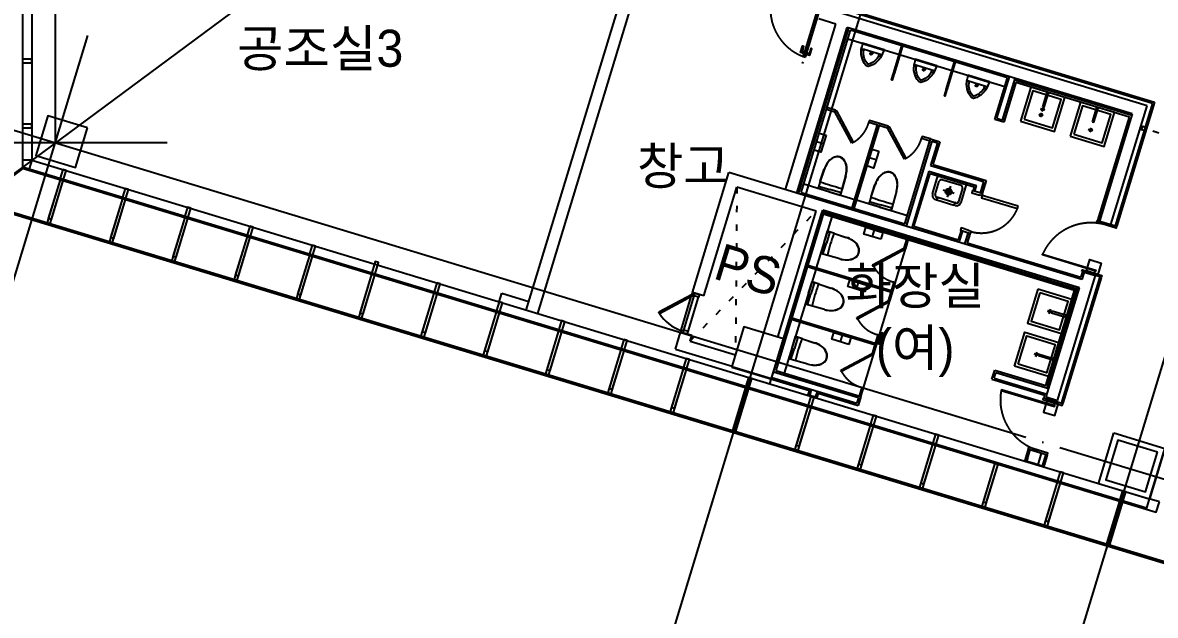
# Model space of a CAD drawing. Header units: metres. Extents: x 630750 to 860239, y 578133 to 726633.
# Drawn here: x 678954 to 698085, y 619138 to 629157 of the extents above; entities that cross this region are included whole.
import ezdxf
from ezdxf.enums import TextEntityAlignment as Align

# ---------------------------------------------------------------- set-up
doc = ezdxf.new("R2010")
doc.units = ezdxf.units.M
doc.header["$LTSCALE"] = 300
for name, pattern in [('CEN', [62, 60, -1, 0, -1]), ('DASHDOT', [25.4, 12.7, -6.35, 0, -6.35]), ('HID1', [0.375, 0.25, -0.125]), ('HIDDEN-1', [1.4, 0.35, -0.7, 0.35]), ('업무시설_xr-base$0$CONTINOUS', [0])]:
    doc.linetypes.add(name, pattern=pattern)
doc.layers.get('Defpoints').update_dxf_attribs({"color": 8})
for name, color, linetype in [('A-CEN-1', 1, 'Continuous'), ('A-CON', 2, 'Continuous'), ('A-DOR', 4, 'Continuous'), ('A-HAT-1', 9, 'Continuous'), ('A-TXT', 3, 'Continuous'), ('A-TXT-S', 3, 'Continuous'), ('A-WAL-BLK', 3, 'Continuous'), ('A-WAL-DW', 7, 'Continuous'), ('A-WIN-GLASS', 4, 'Continuous'), ('DOR', 4, 'Continuous'), ('fire shutter', 2, 'Continuous'), ('INT', 117, 'Continuous'), ('KUK-DOOR', 4, 'Continuous'), ('KUK-DOOR-FRAME', 4, 'Continuous'), ('KUK-TOILET-cubicle', 4, 'Continuous'), ('KUK-TOILET-equip', 5, 'Continuous'), ('KUK-TOILET-fu', 6, 'Continuous'), ('KUK-TOILET-wash', 6, 'Continuous'), ('KUK-WALL-DRYWALL', 4, 'Continuous'), ('KUK-WALL-FIN 1', 30, 'Continuous'), ('KUK-WALL-FIN2', 31, 'Continuous'), ('외장그레이팅', 4, 'Continuous'), ('프레임', 5, 'Continuous')]:
    doc.layers.add(name, color=color, linetype=linetype)
doc.styles.add('TEXT(돋음)', font='')
doc.styles.add('돋움', font='')
doc.styles.get('TEXT(돋음)').set_extended_font_data('Dotum')
doc.styles.get('돋움').set_extended_font_data('Dotum')

# ---------------------------------------------------------------- blocks, each defined once
blk = doc.blocks.new('dor-700')
at = {"layer": 'A-DOR'}
for p, q in [((197, 553), (218, 574)), ((218, 574), (670, 123)), ((197, 553), (649, 102)), ((670, 123), (649, 102))]:
    blk.add_line(p, q, dxfattribs=at)
for points in [[(0, 123), (0, 3), (45, 3), (45, 78), (30, 78), (30, 123)], [(700, 123), (700, 3), (655, 3), (655, 78), (670, 78), (670, 123)]]:
    blk.add_lwpolyline(points, close=True, dxfattribs=at)
blk.add_arc((715, 104), 686, 139.1042, 178.3732, dxfattribs=at)
at = {"layer": 'DOR', "color": 9}
for points in [[(30, 123), (627, 123)], [(45, 78), (655, 78)], [(45, 3), (655, 3)]]:
    blk.add_lwpolyline(points, dxfattribs=at)
blk = doc.blocks.new('TO')
at = {"layer": 'KUK-TOILET-fu'}
for p, q in [((-380183, 185922), (-379979, 185866)), ((-380182, 185919), (-379978, 185863)), ((-379979, 185866), (-379857, 185829)), ((-379900, 185827), (-379953, 185654)), ((-379914, 185642), (-379857, 185829)), ((-379888, 185833), (-379859, 185825)), ((-380005, 185480), (-379953, 185654)), ((-379914, 185642), (-379971, 185454)), ((-380093, 185491), (-380293, 185558)), ((-380090, 185493), (-380290, 185560)), ((-380093, 185491), (-379971, 185454)), ((-379999, 185468), (-379970, 185459))]:
    blk.add_line(p, q, dxfattribs=at)
for centre, radius, start, end in [((-380366, 185779), 143, 163.12, 203.8257), ((-380364, 185778), 140, 163.12, 203.8257), ((-380366, 185779), 143, 122.4143, 163.12), ((-380364, 185778), 140, 122.4143, 163.12), ((-380304, 185682), 258, 87.3334, 122.4143), ((-380302, 185681), 255, 87.3334, 122.4143), ((-380316, 185437), 503, 74.6507, 87.3334), ((-380314, 185437), 500, 74.6507, 87.3334), ((-383595, 186759), 3736, 343.12, 345.9346), ((-379982, 185854), 13, 71.7775, 74.6507), ((-379980, 185853), 10, 345.9346, 74.6507), ((-379891, 185824), 10, 73.12, 163.12), ((-380261, 185825), 258, 203.8257, 238.9066), ((-380259, 185825), 255, 203.8257, 238.9066), ((-380134, 186035), 503, 238.9066, 251.5893), ((-380132, 186035), 500, 238.9066, 251.5893), ((-383595, 186759), 3736, 340.3054, 343.12), ((-380089, 185504), 13, 251.5893, 254.4625), ((-380087, 185503), 10, 251.5893, 340.3054), ((-379996, 185477), 10, 163.12, 253.12)]:
    blk.add_arc(centre, radius, start, end, dxfattribs=at)
blk = doc.blocks.new('TO2')
at = {"layer": 'KUK-TOILET-fu'}
for p, q in [((-383176, 186200), (-383176, 186580)), ((-383176, 186580), (-383107, 186573)), ((-383163, 186560), (-383176, 186560)), ((-383163, 186220), (-383163, 186560)), ((-383054, 186524), (-383087, 186524)), ((-383044, 186562), (-383067, 186562)), ((-383061, 186405), (-383061, 186375)), ((-383055, 186411), (-383052, 186411)), ((-383055, 186369), (-383052, 186369)), ((-383163, 186220), (-383176, 186220)), ((-383176, 186200), (-383107, 186206)), ((-383054, 186255), (-383087, 186255)), ((-383044, 186217), (-383067, 186217))]:
    blk.add_line(p, q, dxfattribs=at)
for centre, radius, start, end in [((-383127, 186222), 352, 33.7785, 86.7014), ((-383067, 186542), 20, 90, 178.5039), ((-377227, 186505), 5860, 179.6271, 181.1233), ((-383054, 186424), 100, 70.2929, 90), ((-383044, 186512), 50, 74.0732, 90), ((-383127, 186558), 352, 273.2986, 326.2215), ((-377227, 186275), 5860, 178.8767, 180.3729), ((-383055, 186405), 6, 90, 180), ((-383055, 186375), 6, 180, 270), ((-383052, 186390), 21, 270, 90), ((-383127, 186222), 315, 33.7785, 70.2929), ((-383127, 186558), 315, 289.7071, 326.2215), ((-382876, 186390), 13, 0, 33.7785), ((-382876, 186390), 13, 326.2215, 0), ((-382876, 186390), 50, 0, 33.7785), ((-382876, 186390), 50, 326.2215, 0), ((-383067, 186237), 20, 181.4961, 270), ((-383054, 186355), 100, 270, 289.7071), ((-383044, 186267), 50, 270, 285.9268)]:
    blk.add_arc(centre, radius, start, end, dxfattribs=at)
blk = doc.blocks.new('TO3')
at = {"layer": 'KUK-TOILET-fu'}
for p, q in [((-378873, 187125), (-378856, 187120)), ((-378871, 187073), (-378855, 187124)), ((-378855, 187124), (-378567, 187036)), ((-379065, 186769), (-378973, 187072)), ((-379000, 186833), (-378930, 187059)), ((-378886, 187082), (-378869, 187077)), ((-378582, 186985), (-378871, 187073)), ((-378861, 186921), (-378675, 186863)), ((-378797, 186799), (-378740, 186985)), ((-378540, 186940), (-378609, 186714)), ((-378495, 186926), (-378587, 186623)), ((-378567, 187036), (-378582, 186985)), ((-378581, 186989), (-378564, 186984)), ((-378568, 187032), (-378548, 187025)), ((-378587, 186623), (-379065, 186769)), ((-378976, 186789), (-378654, 186690))]:
    blk.add_line(p, q, dxfattribs=at)
for radius in [53.1, 39.9]:
    blk.add_circle((-378768, 186892), radius, dxfattribs=at)
for centre, radius, start, end in [((-378897, 187049), 79.8, 73, 163), ((-378897, 187049), 35.5, 73, 163), ((-378574, 186950), 35.5, 343, 73), ((-378571, 186949), 79.8, 343, 73), ((-378966, 186822), 35.5, 163, 253), ((-378643, 186724), 35.5, 253, 343)]:
    blk.add_arc(centre, radius, start, end, dxfattribs=at)

msp = doc.modelspace()

# ---------------------------------------------------------------- linework, layer by layer
at = {"layer": 'A-CEN-1', "linetype": 'CEN'}
for p, q in [((679504.4, 706258.8, 0), (679504.4, 627125.8, 0)), ((688297.7, 613453.4, 0), (696754.2, 641322, 0)), ((697725.2, 640638, 0), (677983.6, 625998, 0)), ((694613.3, 611537, 0), (703069.8, 639405.6, 0)), ((676446.8, 617049.5, 0), (680054.2, 628937.6, 0)), ((678675.5, 627377.3, 0), (736463.3, 609842.1, 0)), ((681397.7, 627125.8, 0), (657202.6, 627125.8, 0))]:
    msp.add_line(p, q, dxfattribs=at)
at = {"layer": 'A-CON', "elevation": 0}
for points in [[(680051.2, 627377.9), (679381.3, 627581.1), (679178.1, 626911.3), (679847.9, 626708.1)], [(691806.3, 623810.9), (691136.5, 624014.1), (690933.2, 623344.3), (691603.1, 623141)], [(698122, 621894.5), (697452.1, 622097.7), (697248.9, 621427.9), (697918.7, 621224.6)]]:
    msp.add_lwpolyline(points, close=True, dxfattribs=at)
at = {"layer": 'A-HAT-1', "color": 8, "linetype": 'HIDDEN-1'}
for p, q in [((691017.1, 626375.6, 0), (690993.1, 623541.4, 0)), ((690227.6, 623773.7, 0), (692356.8, 625969.1, 0))]:
    msp.add_line(p, q, dxfattribs=at)
at = {"layer": 'A-WAL-BLK'}
for p, q in [((687461.1, 624299.7, 0), (689245.1, 630178.9, 0)), ((697944.1, 627748.3, 0), (692461, 629412.1, 0)), ((692690, 629133.6, 0), (692402.9, 629220.7, 0)), ((691840.7, 626334.6, 0), (692690, 629133.6, 0)), ((692032.1, 626276.6, 0), (692881.4, 629075.6, 0)), ((697694.7, 627615, 0), (692881.4, 629075.6, 0)), ((695409.5, 627540.4), (695622.9, 628243.7)), ((695409.5, 627540.4), (695622.9, 628243.7)), ((695505.2, 627511.3), (695718.6, 628214.7)), ((695505.2, 627511.3), (695718.6, 628214.7)), ((697335.7, 625743.6), (697944.1, 627748.4)), ((697335.7, 625743.6), (697944.1, 627748.4)), ((695409.5, 627540.4), (695505.2, 627511.3)), ((695409.5, 627540.4), (695505.2, 627511.3)), ((694309.6, 627153), (693874.1, 625717.7)), ((694309.6, 627153), (693874.1, 625717.7)), ((694405.3, 627124), (694289.2, 626741.2)), ((694405.3, 627124), (694289.2, 626741.2)), ((694309.6, 627153), (694405.3, 627124)), ((694309.6, 627153), (694405.3, 627124)), ((694289.2, 626741.2), (695093, 626497.3)), ((694289.2, 626741.2), (695093, 626497.3)), ((690268.5, 624597.3), (690883.8, 626625)), ((696845.4, 624816, 0), (690883.8, 626625, 0)), ((694260.1, 626645.5), (693969.8, 625688.6)), ((694260.1, 626645.5), (693969.8, 625688.6)), ((694260.1, 626645.5), (695063.9, 626401.6)), ((694260.1, 626645.5), (695063.9, 626401.6)), ((690459.9, 624539.2), (691017.1, 626375.6, 0)), ((692356.8, 625969.1, 0), (691017.1, 626375.6, 0)), ((695034.9, 626305.9), (695063.9, 626401.6)), ((695034.9, 626305.9), (695063.9, 626401.6)), ((695093, 626497.3), (695188.7, 626468.3)), ((695093, 626497.3), (695188.7, 626468.3)), ((695130.6, 626276.9), (695188.7, 626468.3)), ((695130.6, 626276.9), (695188.7, 626468.3)), ((696845.3, 624816.1), (692032, 626276.6)), ((696845.3, 624816.1), (692032, 626276.6)), ((691637.9, 623255.9), (692466.9, 625987.9)), ((691710.7, 623839.9, 0), (692356.8, 625969.1, 0)), ((696801.7, 624672.5), (692466.9, 625987.9)), ((696801.7, 624672.5), (692466.9, 625987.9)), ((691575.8, 623051.1, 0), (692452.5, 625940, 0)), ((696787.3, 624624.7, 0), (692452.5, 625940, 0)), ((694773.6, 625444.7), (694831.6, 625636.1)), ((694773.6, 625444.7), (694831.6, 625636.1)), ((694869.3, 625415.7), (694927.3, 625607)), ((694869.3, 625415.7), (694927.3, 625607)), ((696434.2, 622772.4), (697074.4, 624882.4)), ((696434.2, 622772.4), (697074.4, 624882.4)), ((696883, 624940.5), (696845.3, 624816.1)), ((696883, 624940.5), (696845.3, 624816.1)), ((696242.8, 622830.5), (696801.7, 624672.5)), ((696242.8, 622830.5), (696801.7, 624672.5)), ((690459.9, 624539.2, 0), (690268.5, 624597.3, 0)), ((689978.1, 623640.4), (690065.2, 623927.5)), ((690256.6, 623869.4), (690065.2, 623927.5)), ((690227.6, 623773.7), (690256.6, 623869.4)), ((690227.6, 623773.7, 0), (690993.1, 623541.4, 0)), ((689978.1, 623640.4, 0), (690935, 623350, 0)), ((691608.9, 623160.2), (693044.2, 622724.6)), ((691608.9, 623160.2), (693044.2, 622724.6)), ((691637.9, 623255.9), (693073.3, 622820.3)), ((691637.9, 623255.9), (693073.3, 622820.3)), ((695362.6, 623149.8), (695391.6, 623245.5)), ((695362.6, 623149.8), (695391.6, 623245.5)), ((695362.6, 623149.8), (696257.3, 622878.3)), ((695362.6, 623149.8), (696257.3, 622878.3)), ((695391.6, 623245.5), (696286.3, 622974)), ((695391.6, 623245.5), (696286.3, 622974)), ((693073.3, 622820.4), (693044.2, 622724.7)), ((693073.3, 622820.4), (693044.2, 622724.7)), ((696103.9, 621684), (696164.1, 621882.4)), ((696103.9, 621684), (696164.1, 621882.4))]:
    msp.add_line(p, q, dxfattribs=at)
at = {"layer": 'A-WAL-BLK', "elevation": 0}
msp.add_lwpolyline([(691541.7, 629482.1), (689436.5, 630120.9), (687652.5, 624241.6)], dxfattribs=at)
at = {"layer": 'A-WAL-BLK'}
for points in [[(697694.6, 627615.1), (697144.4, 625801.7)], [(697694.6, 627615.1), (697144.4, 625801.7)], [(697144.4, 625801.7), (697335.7, 625743.6)], [(697144.4, 625801.7), (697335.7, 625743.6)], [(696883, 624940.5), (697074.4, 624882.4)], [(696883, 624940.5), (697074.4, 624882.4)], [(696234, 622801.7), (696425.4, 622743.6)], [(696242.8, 622830.5), (696434.2, 622772.4)], [(696242.8, 622830.5), (696434.2, 622772.4)], [(695912.5, 621742), (695972.7, 621940.5)], [(695912.5, 621742), (695972.7, 621940.5)], [(695972.7, 621940.5), (696164.1, 621882.4)], [(695972.7, 621940.5), (696164.1, 621882.4)], [(695972.7, 621940.5), (696164.1, 621882.4)], [(695972.7, 621940.5), (696164.1, 621882.4)]]:
    msp.add_lwpolyline(points, dxfattribs=at)
at = {"layer": 'A-WAL-DW'}
for p, q in [((687001.8, 624439, 0), (687045.3, 624582.6, 0)), ((687045.3, 624582.6, 0), (687504.7, 624443.2, 0))]:
    msp.add_line(p, q, dxfattribs=at)
at = {"layer": 'A-WIN-GLASS'}
for p, q in [((678954.4, 665462.3, 0), (678954.4, 626717.9, 0)), ((679110.4, 626833.6, 0), (678954.4, 626833.6, 0)), ((679110.4, 626833.6, 0), (679065.1, 626684.3, 0)), ((678930.4, 626700.1, 0), (697929.1, 620935.1, 0)), ((678954.4, 626717.9, 0), (697935.7, 620958.2, 0))]:
    msp.add_line(p, q, dxfattribs=at)
at = {"layer": 'A-WIN-GLASS', "color": 9}
for p, q in [((679110.4, 665252, 0), (679110.4, 626833.6, 0)), ((679110.4, 626833.6, 0), (697981.3, 621107.4, 0)), ((699090.6, 624762.8, 0), (697981.3, 621107.4, 0))]:
    msp.add_line(p, q, dxfattribs=at)
at = {"layer": 'A-WIN-GLASS', "elevation": 0}
for points in [[(678954.4, 628540.2), (678954.4, 628480.2), (679110.4, 628480.2), (679110.4, 628540.2)], [(678954.4, 627440.2), (678954.4, 627380.2), (679110.4, 627380.2), (679110.4, 627440.2)], [(679588.2, 626525.6), (679645.6, 626508.2), (679690.9, 626657.5), (679633.5, 626674.9)], [(680640.8, 626206.2), (680698.2, 626188.8), (680743.5, 626338.1), (680686.1, 626355.5)], [(681693.4, 625886.8), (681750.8, 625869.4), (681796.1, 626018.7), (681738.7, 626036.1)], [(682746, 625567.4), (682803.4, 625550), (682848.7, 625699.2), (682791.3, 625716.7)], [(683798.6, 625248), (683856, 625230.6), (683901.3, 625379.8), (683843.9, 625397.3)], [(684851.2, 624928.6), (684908.6, 624911.2), (684966.7, 625102.5), (684909.3, 625120)], [(685903.8, 624609.2), (685961.2, 624591.8), (686006.5, 624741), (685949.1, 624758.5)], [(686956.4, 624289.8), (687013.8, 624272.3), (687059.1, 624421.6), (687001.7, 624439)], [(688009, 623970.4), (688066.4, 623952.9), (688111.7, 624102.2), (688054.3, 624119.6)], [(689061.2, 623651), (689118.6, 623633.5), (689163.9, 623782.8), (689106.5, 623800.2)], [(690114.2, 623331.6), (690171.6, 623314.1), (690216.9, 623463.4), (690159.5, 623480.8)], [(691166.8, 623012.1), (691224.3, 622994.7), (691269.6, 623144), (691212.1, 623161.4)], [(691166.9, 623012.1), (691224.3, 622994.7), (691269.6, 623144), (691212.2, 623161.4)], [(692219.4, 622692.7), (692276.9, 622675.3), (692322.2, 622824.6), (692264.7, 622842)], [(692219.5, 622692.7), (692276.9, 622675.3), (692322.2, 622824.6), (692264.8, 622842)], [(693272.1, 622373.3), (693329.5, 622355.9), (693374.8, 622505.2), (693317.3, 622522.6)], [(693272.1, 622373.3), (693329.5, 622355.9), (693374.8, 622505.2), (693317.4, 622522.6)], [(694324.7, 622053.9), (694382.1, 622036.5), (694427.4, 622185.8), (694370, 622203.2)], [(696429.9, 621415.1), (696487.3, 621397.7), (696532.6, 621547), (696475.2, 621564.4)], [(697482.5, 621095.7), (697539.9, 621078.3), (697585.2, 621227.6), (697527.8, 621245)], [(698153.6, 621055.1), (697981.3, 621107.4), (697929.1, 620935.1), (698101.3, 620882.9)]]:
    msp.add_lwpolyline(points, close=True, dxfattribs=at)
at = {"layer": 'Defpoints'}
for p, q in [((693778.8, 628615.1), (693754.9, 628622.4)), ((694668.7, 628345.1), (694644.8, 628352.4))]:
    msp.add_line(p, q, dxfattribs=at)
at = {"layer": 'fire shutter', "color": 2, "linetype": 'HIDDEN-1'}
msp.add_line((708091.9, 624271.9, 0), (697929.4, 627355.7, 0), dxfattribs=at)
at = {"layer": 'fire shutter', "elevation": 0}
msp.add_lwpolyline([(697938.1, 627384.4), (697920.7, 627326.9), (697853.7, 627347.3), (697871.1, 627404.7)], close=True, dxfattribs=at)
at = {"layer": 'INT', "linetype": 'HID1', "ltscale": 3}
for p, q in [((692144.8, 628473.5), (692116.1, 628482.2)), ((693452.8, 623933.1, 0), (693365.7, 623646, 0)), ((693481.5, 623924.4, 0), (693394.4, 623637.3, 0)), ((693110.7, 622840.3), (693064.2, 622687.2)), ((693110.7, 622840.3), (693064.2, 622687.2)), ((695981.4, 621969.2), (695952.7, 621977.9))]:
    msp.add_line(p, q, dxfattribs=at)
at = {"layer": 'INT', "elevation": 0}
msp.add_lwpolyline([(697385.5, 622222.4), (698246.8, 621961.1), (697985.5, 621099.8), (697124.1, 621361.2)], close=True, dxfattribs=at)
at = {"layer": 'KUK-DOOR'}
for points in [[(692175.3, 628574.1), (692417.7, 629373.1), (692379.5, 629384.7), (692137, 628585.7)], [(692956.1, 627120.3), (692673.3, 627649.5), (692699.7, 627663.7), (692982.5, 627134.5)], [(692956.1, 627120.3), (692673.3, 627649.5), (692699.7, 627663.7), (692982.5, 627134.5)], [(693846, 626850.3), (693563.2, 627379.5), (693589.7, 627393.6), (693872.5, 626864.4)], [(693846, 626850.3), (693563.2, 627379.5), (693589.7, 627393.6), (693872.5, 626864.4)], [(695767.8, 626052.2), (695160.1, 626236.5), (695148.5, 626198.3), (695756.2, 626013.9)], [(695767.8, 626052.2), (695160.1, 626236.5), (695148.5, 626198.3), (695756.2, 626013.9)], [(693310.6, 625063.8), (693839.8, 625346.6), (693854, 625320.1), (693324.8, 625037.3)], [(693310.6, 625063.8), (693839.8, 625346.6), (693854, 625320.1), (693324.8, 625037.3)], [(693040.6, 624173.9), (693569.8, 624456.7), (693583.9, 624430.2), (693054.7, 624147.4)], [(693040.6, 624173.9), (693569.8, 624456.7), (693583.9, 624430.2), (693054.7, 624147.4)], [(692770.6, 623283.9), (693299.7, 623566.7), (693313.9, 623540.3), (692784.7, 623257.5)], [(692770.6, 623283.9), (693299.7, 623566.7), (693313.9, 623540.3), (692784.7, 623257.5)]]:
    msp.add_lwpolyline(points, close=True, dxfattribs=at)
at = {"layer": 'KUK-DOOR', "color": 251, "elevation": -9848.1}
for points in [[(692147.9, 628621.6), (692138.3, 628624.5), (692141.9, 628636.4), (692096, 628650.4, -0.4660446), (692094.2, 628654.6), (692126.7, 628761.7, -0.4142136), (692129.2, 628763.1), (692142.6, 628759, -0.4142136), (692143.9, 628756.5), (692119, 628667.4, 0.4270096), (692121.2, 628663.6), (692147.7, 628655.6), (692151.4, 628667.5), (692160.9, 628664.6), (692147.9, 628621.6), (692138.3, 628624.5), (692147.7, 628655.6)], [(692186.2, 628609.9), (692195.7, 628607), (692199.4, 628619), (692245.3, 628605.1, 0.4660446), (692249.2, 628607.6), (692281.7, 628714.7, 0.4142136), (692280.4, 628717.2), (692266.9, 628721.3, 0.4142136), (692264.4, 628719.9), (692235.7, 628632, -0.4270096), (692231.7, 628630.1), (692205.2, 628638.1), (692208.8, 628650.1), (692199.2, 628653), (692186.2, 628609.9), (692195.7, 628607), (692205.2, 628638.1)]]:
    msp.add_lwpolyline(points, format="xyb", dxfattribs=at)
at = {"layer": 'KUK-DOOR', "color": 4}
for points in [[(697076.8, 624959), (696177.3, 625231.9), (696180.7, 625243.4), (697080.2, 624970.5)], [(697076.8, 624959), (696177.3, 625231.9), (696180.7, 625243.4), (697080.2, 624970.5)], [(696384.8, 622678.7), (695485.3, 622951.6), (695481.8, 622940.1), (696381.3, 622667.2)], [(696384.8, 622678.7), (695485.3, 622951.6), (695481.8, 622940.1), (696381.3, 622667.2)]]:
    msp.add_lwpolyline(points, close=True, dxfattribs=at)
at = {"layer": 'KUK-DOOR', "color": 251}
for points in [[(696920.4, 624960.4), (696978.5, 625151.8), (697169.9, 625093.7), (697111.8, 624902.4)], [(696920.4, 624960.4), (696978.5, 625151.8), (697169.9, 625093.7), (697111.8, 624902.4)], [(696254, 622764.3), (696196, 622572.9), (696387.4, 622514.9), (696445.4, 622706.2)], [(696254, 622764.3), (696196, 622572.9), (696387.4, 622514.9), (696445.4, 622706.2)]]:
    msp.add_lwpolyline(points, close=True, dxfattribs=at)
at = {"layer": 'KUK-DOOR', "color": 1, "linetype": 'DASHDOT', "ltscale": 0.11}
for centre in [(697030.7, 624979.2), (697030.7, 624979.2), (696335.2, 622687.4), (696335.2, 622687.4)]:
    msp.add_circle(centre, 5, dxfattribs=at)
at = {"layer": 'KUK-DOOR', "color": 1, "linetype": 'DASHDOT'}
for centre, radius, start, end in [((692441.6, 629388.5), 858.7, 164.56626, 249.21958), ((695146.7, 626257.4), 656.3, 254.77326, 338.21986), ((695146.7, 626257.4), 656.3, 254.77326, 338.21986), ((697000.2, 624875.2), 898.4, 73.18957, 155.80415), ((697000.2, 624875.2), 898.4, 73.18957, 155.80415), ((696350.3, 622780.1), 883.1, 169.55847, 253.92782), ((696350.3, 622780.1), 883.1, 169.55847, 253.92782)]:
    msp.add_arc(centre, radius, start, end, dxfattribs=at)
at = {"layer": 'KUK-DOOR', "color": 1, "linetype": 'DASHDOT', "ltscale": 0.3}
for centre, start, end in [((692716.9, 627614.3), 298.96924, 345.31933), ((692716.9, 627614.3), 298.96924, 345.31933), ((693606.8, 627344.2), 298.96924, 345.31933), ((693606.8, 627344.2), 298.96924, 345.31933), ((693804.6, 625303), 208.96924, 255.31933), ((693804.6, 625303), 208.96924, 255.31933), ((693534.5, 624413), 208.96924, 255.31933), ((693534.5, 624413), 208.96924, 255.31933), ((693264.5, 623523.1), 208.96924, 255.31933), ((693264.5, 623523.1), 208.96924, 255.31933)]:
    msp.add_arc(centre, 548.4, start, end, dxfattribs=at)
at = {"layer": 'KUK-DOOR', "color": 1, "linetype": 'DASHDOT', "ltscale": 0.11}
for centre, start, end in [((697030.7, 624979.2), 253.12007, 343.12007), ((697030.7, 624979.2), 253.12007, 343.12007), ((696335.2, 622687.4), 343.11993, 73.11993), ((696335.2, 622687.4), 343.11993, 73.11993)]:
    msp.add_arc(centre, 50, start, end, dxfattribs=at)
at = {"layer": 'KUK-DOOR-FRAME'}
for points in [[(695168.9, 626265.3), (694996.6, 626317.5), (694985, 626279.2), (695117, 626239.2), (695120, 626248.7), (695160.1, 626236.5), (695168.9, 626265.3)], [(695168.9, 626265.3), (694996.6, 626317.5), (694985, 626279.2), (695117, 626239.2), (695120, 626248.7), (695160.1, 626236.5), (695168.9, 626265.3)], [(694974.3, 625624.1), (694934.1, 625636.3), (694937, 625645.9), (694805, 625686), (694793.3, 625647.7), (694965.6, 625595.4), (694974.3, 625624.1)], [(694974.3, 625624.1), (694934.1, 625636.3), (694937, 625645.9), (694805, 625686), (694793.3, 625647.7), (694965.6, 625595.4), (694974.3, 625624.1)]]:
    msp.add_lwpolyline(points, dxfattribs=at)
for points in [[(697097.4, 625784.6), (697106.1, 625813.3), (697431.4, 625714.5), (697422.7, 625685.8)], [(697097.4, 625784.6), (697106.1, 625813.3), (697431.4, 625714.5), (697422.7, 625685.8)], [(696844.7, 624952.1), (696853.5, 624980.8), (697178.8, 624882), (697170.1, 624853.3)], [(696844.7, 624952.1), (696853.5, 624980.8), (697178.8, 624882), (697170.1, 624853.3)], [(696195.8, 622813.3), (696187.1, 622784.6), (696512.4, 622685.9), (696521.1, 622714.6)], [(696195.8, 622813.3), (696187.1, 622784.6), (696512.4, 622685.9), (696521.1, 622714.6)], [(695943.1, 621980.8), (695934.4, 621952.1), (696259.8, 621853.4), (696268.5, 621882.1)], [(695943.2, 621980.8), (695934.4, 621952.1), (696259.8, 621853.4), (696268.5, 621882.1)]]:
    msp.add_lwpolyline(points, close=True, dxfattribs=at)
at = {"layer": 'KUK-TOILET-cubicle'}
for points in [[(692673.3, 627649.5), (692682, 627678.2), (692538.5, 627721.8), (692529.7, 627693.1)], [(692673.3, 627649.5), (692682, 627678.2), (692538.5, 627721.8), (692529.7, 627693.1)], [(693563.2, 627379.5), (693571.9, 627408.2), (693256.1, 627504), (693247.4, 627475.3)], [(693563.2, 627379.5), (693571.9, 627408.2), (693256.1, 627504), (693247.4, 627475.3)], [(693419.7, 627423), (692992.8, 626016.4), (692964.1, 626025.1), (693391, 627431.7)], [(693419.7, 627423), (692992.8, 626016.4), (692964.1, 626025.1), (693391, 627431.7)], [(694280.9, 627161.7), (694289.6, 627190.4), (694146.1, 627234), (694137.4, 627205.3)], [(694280.9, 627161.7), (694289.6, 627190.4), (694146.1, 627234), (694137.4, 627205.3)], [(693839.8, 625346.6), (693868.5, 625337.9), (693912.1, 625481.4), (693883.4, 625490.1)], [(693839.8, 625346.6), (693868.5, 625337.9), (693912.1, 625481.4), (693883.4, 625490.1)], [(693613.3, 624600.2), (692206.7, 625027), (692215.4, 625055.7), (693622, 624628.9)], [(693613.3, 624600.2), (692206.7, 625027), (692215.4, 625055.7), (693622, 624628.9)], [(693569.8, 624456.7), (693598.5, 624448), (693694.3, 624763.7), (693665.6, 624772.4)], [(693569.8, 624456.7), (693598.5, 624448), (693694.3, 624763.7), (693665.6, 624772.4)], [(693343.3, 623710.3), (691936.6, 624137.1), (691945.3, 624165.8), (693352, 623739)], [(693343.3, 623710.3), (691936.6, 624137.1), (691945.3, 624165.8), (693352, 623739)], [(693299.7, 623566.7), (693328.4, 623558), (693424.3, 623873.8), (693395.6, 623882.5)], [(693299.7, 623566.7), (693328.4, 623558), (693424.3, 623873.8), (693395.6, 623882.5)], [(693082, 622849), (693110.7, 622840.3), (693154.2, 622983.9), (693125.5, 622992.6)], [(693082, 622849), (693110.7, 622840.3), (693154.2, 622983.9), (693125.5, 622992.6)]]:
    msp.add_lwpolyline(points, close=True, dxfattribs=at)
at = {"layer": 'KUK-TOILET-equip'}
for p, q in [((692364.2, 627147.6), (692479.1, 627112.8)), ((692364.2, 627147.6), (692479.1, 627112.8)), ((693254.2, 626877.6), (693369, 626842.7)), ((693254.2, 626877.6), (693369, 626842.7)), ((693337.9, 625655.6), (693303.1, 625540.8)), ((693337.9, 625655.6), (693303.1, 625540.8)), ((693067.9, 624765.7), (693033.1, 624650.9)), ((693067.9, 624765.7), (693033.1, 624650.9)), ((692797.9, 623875.8), (692763, 623760.9)), ((692797.9, 623875.8), (692763, 623760.9))]:
    msp.add_line(p, q, dxfattribs=at)
for points in [[(696179.2, 627735.2), (696207.9, 627726.5), (696280.5, 627965.7), (696251.8, 627974.4)], [(696242.2, 627977.3), (696290.1, 627962.8), (696293, 627972.4), (696245.1, 627986.9)], [(697016.5, 627481.1), (697045.2, 627472.4), (697117.8, 627711.7), (697089.1, 627720.4)], [(697079.5, 627723.3), (697127.4, 627708.8), (697130.3, 627718.3), (697082.4, 627732.8)], [(692522.6, 627256.3), (692435.5, 626969.2), (692320.7, 627004.1), (692407.8, 627291.2)], [(692522.6, 627256.3), (692435.5, 626969.2), (692320.7, 627004.1), (692407.8, 627291.2)], [(693412.5, 626986.3), (693325.4, 626699.2), (693210.6, 626734), (693297.7, 627021.1)], [(693412.5, 626986.3), (693325.4, 626699.2), (693210.6, 626734), (693297.7, 627021.1)], [(693446.6, 625497.2), (693159.6, 625584.4), (693194.4, 625699.2), (693481.5, 625612.1)], [(693446.6, 625497.2), (693159.6, 625584.4), (693194.4, 625699.2), (693481.5, 625612.1)], [(693176.6, 624607.3), (692889.5, 624694.4), (692924.4, 624809.3), (693211.4, 624722.1)], [(693176.6, 624607.3), (692889.5, 624694.4), (692924.4, 624809.3), (693211.4, 624722.1)], [(696342.6, 624278.8), (696333.9, 624250.1), (696573.2, 624177.5), (696581.9, 624206.3)], [(696584.8, 624215.8), (696570.3, 624168), (696579.8, 624165.1), (696594.3, 624212.9)], [(692906.5, 623717.4), (692619.5, 623804.5), (692654.3, 623919.3), (692941.4, 623832.2)], [(692906.5, 623717.4), (692619.5, 623804.5), (692654.3, 623919.3), (692941.4, 623832.2)], [(696113.2, 623522.9), (696122, 623551.6), (696361.2, 623479), (696352.5, 623450.3)], [(696113.2, 623522.9), (696122, 623551.6), (696361.2, 623479), (696352.5, 623450.3)], [(696349.6, 623440.7), (696364.1, 623488.6), (696373.7, 623485.7), (696359.1, 623437.8)], [(696349.6, 623440.7), (696364.1, 623488.6), (696373.7, 623485.7), (696359.1, 623437.8)]]:
    msp.add_lwpolyline(points, close=True, dxfattribs=at)
at = {"layer": 'KUK-TOILET-fu', "color": 4}
for points in [[(693771.6, 628617.3), (693640.9, 628186.7), (693631.4, 628189.6), (693762, 628620.2)], [(694661.5, 628347.3), (694530.9, 627916.7), (694521.3, 627919.6), (694652, 628350.2)]]:
    msp.add_lwpolyline(points, close=True, dxfattribs=at)
at = {"layer": 'KUK-TOILET-wash', "color": 1}
for p, q in [((696143.7, 627704.2), (696220.2, 627681)), ((696193.6, 627730.9), (696170.3, 627654.3)), ((696114.6, 627608.5), (696191.2, 627585.3)), ((696164.5, 627635.2), (696141.3, 627558.6)), ((696951.9, 627354.4), (697028.5, 627331.2)), ((697001.8, 627381.1), (696978.6, 627304.5)), ((696338.3, 624264.5), (696261.7, 624287.7)), ((696311.6, 624314.4), (696288.4, 624237.8)), ((696117.6, 623537.2), (696041, 623560.5)), ((696117.6, 623537.2), (696041, 623560.5)), ((696067.7, 623510.6), (696090.9, 623587.1)), ((696067.7, 623510.6), (696090.9, 623587.1))]:
    msp.add_line(p, q, dxfattribs=at)
at = {"layer": 'KUK-TOILET-wash'}
for points in [[(695807.8, 627492.6), (696381.9, 627318.4), (696556.1, 627892.5), (695982, 628066.8)], [(695807.8, 627492.6), (696381.9, 627318.4), (696556.1, 627892.5), (695982, 628066.8)], [(695870.1, 627525.9), (696348.6, 627380.8), (696493.8, 627859.2), (696015.3, 628004.4)], [(695870.1, 627525.9), (696348.6, 627380.8), (696493.8, 627859.2), (696015.3, 628004.4)], [(696645.1, 627238.5), (697219.2, 627064.3), (697393.4, 627638.5), (696819.3, 627812.7)], [(696645.1, 627238.5), (697219.2, 627064.3), (697393.4, 627638.5), (696819.3, 627812.7)], [(696707.4, 627271.9), (697185.9, 627126.7), (697331.1, 627605.1), (696852.6, 627750.3)], [(696707.4, 627271.9), (697185.9, 627126.7), (697331.1, 627605.1), (696852.6, 627750.3)], [(696100, 624650.3), (695925.8, 624076.1), (696500, 623901.9), (696674.2, 624476.1)], [(696100, 624650.3), (695925.8, 624076.1), (696500, 623901.9), (696674.2, 624476.1)], [(696133.4, 624587.9), (695988.2, 624109.5), (696466.6, 623964.3), (696611.8, 624442.7)], [(696133.4, 624587.9), (695988.2, 624109.5), (696466.6, 623964.3), (696611.8, 624442.7)], [(695705.1, 623348.9), (695879.4, 623923), (696453.5, 623748.8), (696279.3, 623174.7)], [(695705.1, 623348.9), (695879.4, 623923), (696453.5, 623748.8), (696279.3, 623174.7)], [(695767.5, 623382.2), (695912.7, 623860.7), (696391.1, 623715.5), (696246, 623237)], [(695767.5, 623382.2), (695912.7, 623860.7), (696391.1, 623715.5), (696246, 623237)]]:
    msp.add_lwpolyline(points, close=True, dxfattribs=at)
for centre, radius in [((696181.9, 627692.6), 20), ((696181.9, 627692.6), 15), ((696152.9, 627596.9), 20), ((696152.9, 627596.9), 15), ((696990.2, 627342.8), 20), ((696990.2, 627342.8), 15), ((696300, 624276.1), 20), ((696300, 624276.1), 15), ((696079.3, 623548.9), 20), ((696079.3, 623548.9), 20), ((696079.3, 623548.9), 15), ((696079.3, 623548.9), 15)]:
    msp.add_circle(centre, radius, dxfattribs=at)
at = {"layer": 'KUK-WALL-DRYWALL'}
for p, q in [((692482.7, 629484), (698037.6, 627798.3)), ((692482.7, 629484), (698037.6, 627798.3)), ((692060.7, 626267.9), (692910, 629066.9)), ((692060.7, 626267.9), (692910, 629066.9)), ((697685.9, 627586.3), (695709.9, 628185.9)), ((697685.9, 627586.3), (695709.9, 628185.9)), ((698037.6, 627798.3), (697407.5, 625721.8)), ((698037.6, 627798.3), (697407.5, 625721.8)), ((696764.3, 624652.5), (692458.2, 625959.2)), ((696764.3, 624652.5), (692458.2, 625959.2)), ((697146.2, 624860.6), (696497.2, 622721.9)), ((697146.2, 624860.6), (696497.2, 622721.9)), ((696257.6, 622982.7), (696773, 624681.2)), ((696257.6, 622982.7), (696773, 624681.2)), ((692374.4, 622927.9), (692343.2, 622825.1)), ((696235.9, 621860.7), (696175.7, 621662.2)), ((696235.9, 621860.7), (696175.7, 621662.2))]:
    msp.add_line(p, q, dxfattribs=at)
msp.add_lwpolyline([(692247.5, 622854.1), (692278.7, 622956.9)], dxfattribs=at)
msp.add_lwpolyline([(692247.5, 622854.1), (692278.7, 622956.9)], dxfattribs=at)
at = {"layer": 'KUK-WALL-FIN 1'}
for p, q in [((692872.8, 629391.7), (698068.8, 627815)), ((692872.8, 629391.7), (698068.8, 627815)), ((692102.9, 626286.4), (692934.8, 629028)), ((692102.9, 626286.4), (692934.8, 629028)), ((695585.5, 628223.7), (692934.8, 629028)), ((695585.5, 628223.7), (692934.8, 629028)), ((695372, 627520.3), (695585.5, 628223.7)), ((695372, 627520.3), (695585.5, 628223.7)), ((695728.4, 628143.7), (695525.1, 627473.9)), ((695728.4, 628143.7), (695525.1, 627473.9)), ((697647, 627561.5), (695728.4, 628143.7)), ((697647, 627561.5), (695728.4, 628143.7)), ((698068.8, 627815), (697434.3, 625724.1)), ((698068.8, 627815), (697434.3, 625724.1)), ((695525.1, 627473.9), (695372, 627520.3)), ((695525.1, 627473.9), (695372, 627520.3)), ((697115.6, 625810.4), (697647, 627561.5)), ((697115.6, 625810.4), (697647, 627561.5)), ((693854.1, 625755), (694289.6, 627190.4)), ((693854.1, 625755), (694289.6, 627190.4)), ((694289.6, 627190.4), (694442.7, 627143.9)), ((694289.6, 627190.4), (694442.7, 627143.9)), ((694442.7, 627143.9), (694326.6, 626761.2)), ((694442.7, 627143.9), (694326.6, 626761.2)), ((694326.6, 626761.2), (695226.1, 626488.3)), ((694326.6, 626761.2), (695226.1, 626488.3)), ((694007.2, 625708.6), (694280.1, 626608.1)), ((694007.2, 625708.6), (694280.1, 626608.1)), ((694280.1, 626608.1), (695026.5, 626381.6)), ((694280.1, 626608.1), (695026.5, 626381.6)), ((695026.5, 626381.6), (695006.2, 626314.6)), ((695026.5, 626381.6), (695006.2, 626314.6)), ((695026.5, 626381.6), (695006.2, 626314.6)), ((695026.5, 626381.6), (695006.2, 626314.6)), ((695226.1, 626488.3), (695159.3, 626268.2)), ((695226.1, 626488.3), (695159.3, 626268.2)), ((692102.9, 626286.4), (693854.1, 625755)), ((692102.9, 626286.4), (693854.1, 625755)), ((692476.7, 625917), (691675.3, 623275.9)), ((692476.7, 625917), (691675.3, 623275.9)), ((696720.6, 624629.2), (692476.7, 625917)), ((696720.6, 624629.2), (692476.7, 625917)), ((694753.6, 625482.1), (694007.2, 625708.6)), ((694753.6, 625482.1), (694007.2, 625708.6)), ((694802.9, 625644.8), (694753.6, 625482.1)), ((694802.9, 625644.8), (694753.6, 625482.1)), ((694802.9, 625644.8), (694753.6, 625482.1)), ((694802.9, 625644.8), (694753.6, 625482.1)), ((694956, 625598.3), (694906.7, 625435.6)), ((694956, 625598.3), (694906.7, 625435.6)), ((694906.7, 625435.6), (696825.3, 624853.5)), ((694906.7, 625435.6), (696825.3, 624853.5)), ((697167.2, 624843.8), (696524, 622724.2)), ((697167.2, 624843.8), (696524, 622724.2)), ((696854.3, 624949.1), (696825.3, 624853.5)), ((696854.3, 624949.1), (696825.3, 624853.5)), ((696232.8, 623021.6), (696720.6, 624629.2)), ((696232.8, 623021.6), (696720.6, 624629.2)), ((690930.3, 623334.7), (692241.3, 622936.9)), ((690930.3, 623334.7), (692241.3, 622936.9)), ((695325.1, 623129.8), (695371.6, 623282.9)), ((695325.1, 623129.8), (695371.6, 623282.9)), ((695371.6, 623282.9), (696232.8, 623021.6)), ((695371.6, 623282.9), (696232.8, 623021.6)), ((691675.3, 623275.9), (693110.7, 622840.3)), ((691675.3, 623275.9), (693110.7, 622840.3)), ((695325.1, 623129.8), (696219.9, 622858.3)), ((695325.1, 623129.8), (696219.9, 622858.3)), ((692389.6, 622891.9), (692374, 622840.2)), ((692389.6, 622891.9), (692374, 622840.2)), ((692389.6, 622891.9), (693064.2, 622687.2)), ((692389.6, 622891.9), (693064.2, 622687.2)), ((693110.7, 622840.3), (693064.2, 622687.2)), ((693110.7, 622840.3), (693064.2, 622687.2)), ((696205.3, 622810.4), (696219.9, 622858.3)), ((696205.3, 622810.4), (696219.9, 622858.3)), ((696256.9, 621843.8), (696206.4, 621677.3)), ((696256.9, 621843.8), (696206.4, 621677.3))]:
    msp.add_line(p, q, dxfattribs=at)
at = {"layer": 'KUK-WALL-FIN 1', "color": 4}
for points in [[(693798.4, 628765.9), (693656.1, 628297), (693680.1, 628289.8), (693822.3, 628758.7)], [(694688.3, 628495.9), (694546.1, 628027), (694570, 628019.7), (694712.3, 628488.6)]]:
    msp.add_lwpolyline(points, close=True, dxfattribs=at)
at = {"layer": 'KUK-WALL-FIN 1'}
for points in [[(697434.3, 625724.1), (697424.8, 625727), (697421.9, 625717.5), (697431.4, 625714.6)], [(697434.3, 625724.1), (697424.8, 625727), (697421.9, 625717.5), (697431.4, 625714.6)], [(693064.2, 622687.2), (693912.1, 625481.4)], [(693064.2, 622687.2), (693912.1, 625481.4)], [(697167.2, 624843.8), (697157.6, 624846.7), (697160.5, 624856.2), (697170.1, 624853.3)], [(697167.2, 624843.8), (697157.6, 624846.7), (697160.5, 624856.2), (697170.1, 624853.3)], [(692225.6, 622885.2), (692241.3, 622936.9)], [(692225.6, 622885.2), (692241.3, 622936.9)], [(696524, 622724.2), (696514.5, 622727.1), (696511.6, 622717.5), (696521.1, 622714.6)], [(696524, 622724.2), (696514.5, 622727.1), (696511.6, 622717.5), (696521.1, 622714.6)], [(695890.6, 621773.1), (695944, 621949.2)], [(695890.6, 621773.1), (695944, 621949.2)], [(696256.9, 621843.8), (696247.3, 621846.7), (696250.2, 621856.3), (696259.8, 621853.4)], [(696256.9, 621843.8), (696247.3, 621846.7), (696250.2, 621856.3), (696259.8, 621853.4)]]:
    msp.add_lwpolyline(points, dxfattribs=at)
at = {"layer": 'KUK-WALL-FIN 1', "color": 3, "linetype": '업무시설_xr-base$0$CONTINOUS'}
for points in [[(692366.7, 622816.3), (692299.7, 622836.6), (692299.7, 622836.6), (692290.1, 622839.6), (692290.1, 622839.6), (692218.3, 622861.3), (692225.6, 622885.2), (692252.8, 622877), (692260, 622900.9), (692261.6, 622900.5), (692253.8, 622875), (692226.7, 622883.2), (692220.3, 622862.4), (692289, 622841.5), (692289, 622841.5), (692301.7, 622837.7), (692301.7, 622837.7), (692365.6, 622818.3), (692371.9, 622839.2), (692349.5, 622846), (692357.3, 622871.4), (692358.8, 622871), (692351.5, 622847.1), (692373.9, 622840.3), (692366.7, 622816.3)], [(692366.7, 622816.3), (692299.7, 622836.6), (692299.7, 622836.6), (692290.1, 622839.6), (692290.1, 622839.6), (692218.3, 622861.3), (692225.6, 622885.2), (692252.8, 622877), (692260, 622900.9), (692261.6, 622900.5), (692253.8, 622875), (692226.7, 622883.2), (692220.3, 622862.4), (692289, 622841.5), (692289, 622841.5), (692301.7, 622837.7), (692301.7, 622837.7), (692365.6, 622818.3), (692371.9, 622839.2), (692349.5, 622846), (692357.3, 622871.4), (692358.8, 622871), (692351.5, 622847.1), (692373.9, 622840.3), (692366.7, 622816.3)], [(696199.1, 621653.4), (696132.1, 621673.7), (696132.1, 621673.7), (696122.6, 621676.6), (696122.6, 621676.6), (695883.3, 621749.2), (695890.6, 621773.1), (695917.8, 621764.9), (695925, 621788.8), (695926.5, 621788.4), (695918.8, 621762.9), (695891.6, 621771.1), (695885.3, 621750.3), (696121.5, 621678.6), (696121.5, 621678.6), (696134.1, 621674.8), (696134.1, 621674.8), (696198, 621655.4), (696204.4, 621676.3), (696182, 621683.1), (696189.7, 621708.5), (696191.2, 621708.1), (696184, 621684.1), (696206.4, 621677.3), (696199.1, 621653.4)], [(696199.1, 621653.4), (696132.1, 621673.7), (696132.1, 621673.7), (696122.6, 621676.6), (696122.6, 621676.6), (695883.3, 621749.2), (695890.6, 621773.1), (695917.8, 621764.9), (695925, 621788.8), (695926.5, 621788.4), (695918.8, 621762.9), (695891.6, 621771.1), (695885.3, 621750.3), (696121.5, 621678.6), (696121.5, 621678.6), (696134.1, 621674.8), (696134.1, 621674.8), (696198, 621655.4), (696204.4, 621676.3), (696182, 621683.1), (696189.7, 621708.5), (696191.2, 621708.1), (696184, 621684.1), (696206.4, 621677.3), (696199.1, 621653.4)]]:
    msp.add_lwpolyline(points, dxfattribs=at)
at = {"layer": 'KUK-WALL-FIN 1', "color": 6, "linetype": '업무시설_xr-base$0$CONTINOUS'}
for points in [[(692264.7, 622842), (692322.1, 622824.6), (692323.6, 622829.4), (692266.2, 622846.8)], [(692264.7, 622842), (692322.1, 622824.6), (692323.6, 622829.4), (692266.2, 622846.8)], [(695977.6, 621715.4), (696035, 621698), (696036.4, 621702.8), (695979, 621720.2)], [(695977.6, 621715.4), (696035, 621698), (696036.4, 621702.8), (695979, 621720.2)]]:
    msp.add_lwpolyline(points, close=True, dxfattribs=at)
at = {"layer": 'KUK-WALL-FIN2', "ltscale": 3}
for p, q in [((692891.3, 628884.4), (695541.9, 628080.1)), ((692891.3, 628884.4), (695541.9, 628080.1)), ((692146.5, 626429.9), (693007.7, 626168.6)), ((692146.5, 626429.9), (693007.7, 626168.6)), ((693036.4, 626159.9), (693897.6, 625898.6)), ((693036.4, 626159.9), (693897.6, 625898.6)), ((692620.3, 625873.4), (692358.9, 625012.2)), ((692620.3, 625873.4), (692358.9, 625012.2)), ((692350.2, 624983.5), (692088.9, 624122.3)), ((692350.2, 624983.5), (692088.9, 624122.3)), ((692080.2, 624093.5), (691818.8, 623232.3)), ((692080.2, 624093.5), (691818.8, 623232.3))]:
    msp.add_line(p, q, dxfattribs=at)
at = {"layer": '외장그레이팅'}
for p, q in [((678144.4, 626117.2, 0), (736312.7, 608466.5, 0)), ((678153.1, 626145.9, 0), (736321.4, 608495.2, 0))]:
    msp.add_line(p, q, dxfattribs=at)
at = {"layer": '프레임'}
for p, q in [((678957.2, 626688.9, 0), (678204.2, 626130.4, 0)), ((678957.2, 626688.9, 0), (678204.2, 626130.4, 0)), ((679586, 626501.2, 0), (679366.5, 625777.8, 0)), ((679586, 626501.2, 0), (679386.8, 625844.7, 0)), ((679633.8, 626486.7, 0), (679414.3, 625763.2, 0)), ((679633.8, 626486.7, 0), (679434.6, 625830.2, 0)), ((680638.6, 626181.8, 0), (680419.1, 625458.3, 0)), ((680638.6, 626181.8, 0), (680439.4, 625525.3, 0)), ((680686.4, 626167.3, 0), (680466.9, 625443.8, 0)), ((680686.4, 626167.3, 0), (680487.2, 625510.8, 0)), ((679434.6, 625830.2, 0), (679386.8, 625844.7, 0)), ((681691.2, 625862.4, 0), (681471.7, 625138.9, 0)), ((681691.2, 625862.4, 0), (681492, 625205.9, 0)), ((681739, 625847.8, 0), (681519.5, 625124.4, 0)), ((681739, 625847.8, 0), (681539.8, 625191.4, 0)), ((680487.2, 625510.8, 0), (680439.4, 625525.3, 0)), ((682743.8, 625543, 0), (682524.3, 624819.5, 0)), ((682743.8, 625543, 0), (682544.6, 624886.5, 0)), ((682791.6, 625528.4, 0), (682572.1, 624805, 0)), ((682791.6, 625528.4, 0), (682592.4, 624872, 0)), ((681539.8, 625191.4, 0), (681492, 625205.9, 0)), ((683796.4, 625223.6, 0), (683576.9, 624500.1, 0)), ((683796.4, 625223.6, 0), (683597.2, 624567.1, 0)), ((683844.2, 625209, 0), (683624.7, 624485.6, 0)), ((683844.2, 625209, 0), (683645.1, 624552.6, 0)), ((682592.4, 624872, 0), (682544.6, 624886.5, 0)), ((684849, 624904.2, 0), (684629.5, 624180.7, 0)), ((684849, 624904.2, 0), (684649.8, 624247.7, 0)), ((684896.9, 624889.6, 0), (684677.3, 624166.2, 0)), ((684896.9, 624889.6, 0), (684697.7, 624233.2, 0)), ((683645.1, 624552.6, 0), (683597.2, 624567.1, 0)), ((685901.6, 624584.7, 0), (685682.1, 623861.3, 0)), ((685901.6, 624584.7, 0), (685702.4, 623928.3, 0)), ((685949.5, 624570.2, 0), (685729.9, 623846.8, 0)), ((685949.5, 624570.2, 0), (685750.3, 623913.8, 0)), ((684697.7, 624233.2, 0), (684649.8, 624247.7, 0)), ((686954.2, 624265.3, 0), (686734.7, 623541.9, 0)), ((686954.2, 624265.3, 0), (686755, 623608.9, 0)), ((687002.1, 624250.8, 0), (686782.5, 623527.4, 0)), ((687002.1, 624250.8, 0), (686802.9, 623594.4, 0)), ((685750.3, 623913.8, 0), (685702.4, 623928.3, 0)), ((688006.8, 623945.9, 0), (687787.3, 623222.5, 0)), ((688006.8, 623945.9, 0), (687807.6, 623289.5, 0)), ((688054.7, 623931.4, 0), (687835.2, 623208, 0)), ((688054.7, 623931.4, 0), (687855.5, 623275, 0)), ((686802.9, 623594.4, 0), (686755, 623608.9, 0)), ((689059.4, 623626.5, 0), (688839.9, 622903.1, 0)), ((689059.4, 623626.5, 0), (688860.2, 622970.1, 0)), ((689107.3, 623612, 0), (688887.8, 622888.6, 0)), ((689107.3, 623612, 0), (688908.1, 622955.6, 0)), ((687855.5, 623275, 0), (687807.6, 623289.5, 0)), ((690112, 623307.1, 0), (689892.5, 622583.7, 0)), ((690112, 623307.1, 0), (689912.8, 622650.7, 0)), ((690159.9, 623292.6, 0), (689940.4, 622569.2, 0)), ((690159.9, 623292.6, 0), (689960.7, 622636.2, 0)), ((688908.1, 622955.6, 0), (688860.2, 622970.1, 0)), ((691164.6, 622987.7, 0), (690945.1, 622264.3, 0)), ((691164.6, 622987.7, 0), (690965.4, 622331.3, 0)), ((691212.5, 622973.2, 0), (690993, 622249.8, 0)), ((691212.5, 622973.2, 0), (691013.3, 622316.8, 0)), ((689960.7, 622636.2, 0), (689912.8, 622650.7, 0)), ((692217.2, 622668.3, 0), (691997.7, 621944.9, 0)), ((692217.2, 622668.3, 0), (692018.1, 622011.9, 0)), ((692265.1, 622653.8, 0), (692045.6, 621930.4, 0)), ((692265.1, 622653.8, 0), (692065.9, 621997.4, 0)), ((691013.3, 622316.8, 0), (690965.4, 622331.3, 0)), ((693269.9, 622348.9, 0), (693050.3, 621625.5, 0)), ((693269.9, 622348.9, 0), (693070.7, 621692.5, 0)), ((693317.7, 622334.4, 0), (693098.2, 621611, 0)), ((693317.7, 622334.4, 0), (693118.5, 621678, 0)), ((692065.9, 621997.4, 0), (692018.1, 622011.9, 0)), ((694322.5, 622029.5, 0), (694102.9, 621306.1, 0)), ((694322.5, 622029.5, 0), (694123.3, 621373.1, 0)), ((694370.3, 622015, 0), (694150.8, 621291.6, 0)), ((694370.3, 622015, 0), (694171.1, 621358.5, 0)), ((693118.5, 621678, 0), (693070.7, 621692.5, 0)), ((695375.1, 621710.1, 0), (695155.6, 620986.7, 0)), ((695375.1, 621710.1, 0), (695175.9, 621053.7, 0)), ((695422.9, 621695.6, 0), (695203.4, 620972.2, 0)), ((695422.9, 621695.6, 0), (695223.7, 621039.1, 0)), ((694171.1, 621358.5, 0), (694123.3, 621373.1, 0)), ((696427.7, 621390.7, 0), (696208.2, 620667.3, 0)), ((696427.7, 621390.7, 0), (696228.5, 620734.3, 0)), ((696475.5, 621376.2, 0), (696256, 620652.8, 0)), ((696475.5, 621376.2, 0), (696276.3, 620719.7, 0)), ((695223.7, 621039.1, 0), (695175.9, 621053.7, 0)), ((697480.3, 621071.3, 0), (697260.8, 620347.9, 0)), ((697480.3, 621071.3, 0), (697281.1, 620414.9, 0)), ((697528.1, 621056.8, 0), (697308.6, 620333.3, 0)), ((697528.1, 621056.8, 0), (697328.9, 620400.3, 0)), ((696276.3, 620719.7, 0), (696228.5, 620734.3, 0)), ((697328.9, 620400.3, 0), (697281.1, 620414.9, 0))]:
    msp.add_line(p, q, dxfattribs=at)

# ---------------------------------------------------------------- block references
at = {"layer": 'A-DOR', "rotation": 73.12000638714514}
msp.add_blockref('dor-700', (690183.2, 623891.7), dxfattribs=at)
at = {"layer": 'KUK-TOILET-fu', "xscale": -1, "rotation": 73.12000030622357}
for p in [(760419.1, 207965.3), (761309.1, 207695.3), (761309.1, 207695.3), (762199, 207425.3), (762199, 207425.3)]:
    msp.add_blockref('TO2', p, dxfattribs=at)
at = {"layer": 'KUK-TOILET-fu'}
for name, p, rotation in [('TO', (506935.1, 246384.9), 269.9999973452976), ('TO', (506935.1, 246384.9), 269.9999973452976), ('TO', (507791.6, 246125.1), 269.9999973452976), ('TO', (507791.6, 246125.1), 269.9999973452976), ('TO3', (315436.8, 812397.4), 180.1200017890099), ('TO3', (315436.8, 812397.4), 180.1200017890099), ('TO', (312575.2, 811084.7), 179.9999973452976), ('TO', (312575.2, 811084.7), 179.9999973452976), ('TO', (312315.4, 810228.3), 179.9999973452976), ('TO', (312315.4, 810228.3), 179.9999973452976), ('TO', (312035.2, 809304.9), 179.9999973452976), ('TO', (312035.2, 809304.9), 179.9999973452976)]:
    msp.add_blockref(name, p, dxfattribs=dict(at, rotation=rotation))

# ---------------------------------------------------------------- texts
at = {"layer": 'A-TXT', "color": 3, "style": '돋움'}
for s, p in [('공조실3', (682576.2, 628411.4, 0)), ('창고', (689328.1, 626421.4, 0))]:
    msp.add_text(s, height=625, rotation=0.00001, dxfattribs=at).set_placement(p)
at = {"layer": 'A-TXT', "insert": (694028.6, 624093.8, 0), "char_height": 625, "width": 8510.55, "attachment_point": 5, "style": 'TEXT(돋음)'}
msp.add_mtext('화장실\\P(여)', dxfattribs=at)
at = {"layer": 'A-TXT-S', "color": 3, "style": '돋움'}
msp.add_text('PS', height=625, rotation=342.93242, dxfattribs=at).set_placement((691208, 624978.1, 0), align=Align.MIDDLE_CENTER)

doc.saveas('drawing.dxf')
